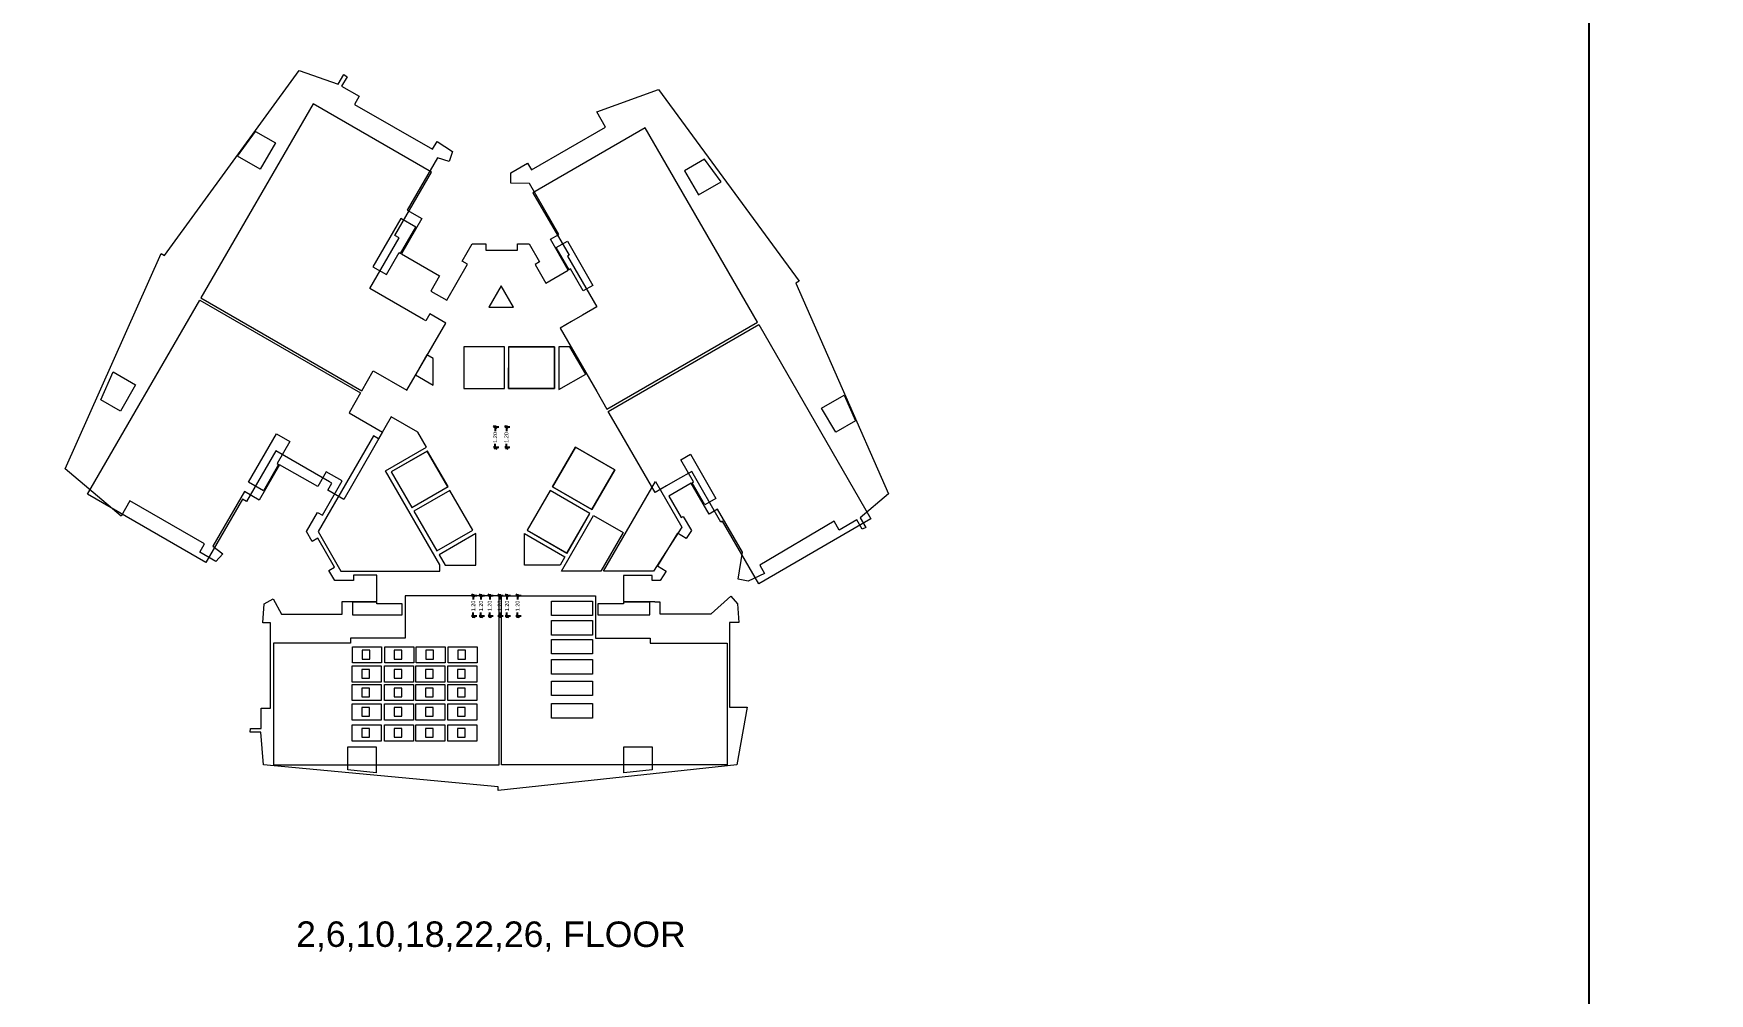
# Model space of a CAD drawing. Header units: metres. Extents: x 256329 to 886268, y -249371 to 355.
# Drawn here: x 287458.2 to 287557, y -727.3 to -670.8 of the extents above; entities that cross this region are included whole.
import ezdxf

# ---------------------------------------------------------------- set-up
doc = ezdxf.new("R2010")
doc.units = ezdxf.units.M
doc.header["$MEASUREMENT"] = 0
doc.header["$PDMODE"] = 35
doc.layers.get('0').update_dxf_attribs({"lineweight": 18})
doc.layers.get('Defpoints').update_dxf_attribs({"lineweight": 20})
doc.layers.add('A_TEXT', color=4, linetype='Continuous', lineweight=0, transparency=0.3)
doc.layers.add('BLK_2_FLR_7_BATH', color=3, linetype='Continuous', plot=False)
for name, color, linetype, true_color in [('BLK_2_FLR_7_BLT_UP_AREA', 7, 'Continuous', 0x995f4c), ('BLK_2_FLR_7_BLT_UP_AREA_DEDUCT', 7, 'Continuous', 0x995f4c), ('SPA COMMENT', 7, 'Continuous', 0xeb0505)]:
    doc.layers.add(name, color=color, linetype=linetype, true_color=true_color)
for name, color, linetype in [('BLK_2_FLR_7_CARPET_AREA', 34, 'Continuous'), ('BLK_2_FLR_7_EXIT_WIDTH_STAIR', 7, 'Continuous'), ('BLK_2_FLR_7_FAR_AREA_DEDUCT', 7, 'Continuous'), ('BLK_2_FLR_7_LIFT_10', 34, 'Continuous'), ('BLK_2_FLR_7_LIFT_11', 34, 'Continuous'), ('BLK_2_FLR_7_LIFT_12', 34, 'Continuous'), ('BLK_2_FLR_7_LIFT_7', 34, 'Continuous'), ('BLK_2_FLR_7_LIFT_8', 34, 'Continuous'), ('BLK_2_FLR_7_LIFT_9', 34, 'Continuous'), ('BLK_2_FLR_7_WATER_CLOSET', 2, 'Continuous')]:
    doc.layers.add(name, color=color, linetype=linetype)
doc.layers.add('BLK_2_FLR_7_EXIT_WIDTH_DOOR', color=7, linetype='Continuous', lineweight=0)
doc.layers.add('BLK_2_FLR_7_UNITFA', color=7, linetype='Continuous', lineweight=0)
doc.styles.add('Arial', font='arial.ttf')
doc.styles.get("Standard").update_dxf_attribs({"font": 'arial.ttf'})
doc.dimstyles.new('METRIC DIM', dxfattribs={"dimtxt": 0.23, "dimasz": 0.18, "dimexe": 0.1, "dimexo": 0.1, "dimgap": 0.09, "dimtad": 0, "dimzin": 0, "dimdsep": 46, "dimtxsty": 'Standard', "dimblk": 'OBLIQUE', "dimcen": 0, "dimdle": 0.1, "dimclrd": 147, "dimclre": 147, "dimclrt": 7, "dimadec": 0, "dimazin": 0, "dimtfac": 1, "dimtofl": 0, "dimtmove": 0, "dimatfit": 2, "dimfxl": 0.125, "dimtolj": 1, "dimtzin": 0, "dimarcsym": 0})

# ---------------------------------------------------------------- blocks, each defined once
blk = doc.blocks.new('_Oblique')
at = {"color": 0, "linetype": 'ByBlock', "lineweight": -2}
blk.add_line((-0.5, -0.5), (0.5, 0.5), dxfattribs=at)
blk = doc.blocks.new('*D1583')
at = {"layer": 'BLK_2_FLR_7_EXIT_WIDTH_DOOR', "color": 147, "lineweight": -2, "transparency": 16777216}
for p, q in [((287486.962942, -703.91788), (287486.655879, -703.91788)), ((287486.755879, -703.81788), (287486.755879, -704.14118)), ((287486.962942, -705.11948), (287486.655879, -705.11948)), ((287486.755879, -705.21948), (287486.755879, -704.89618))]:
    blk.add_line(p, q, dxfattribs=at)
at = {"layer": 'Defpoints', "color": 0, "transparency": 16777216}
for p in [(287487.062942, -703.91788), (287486.755879, -705.11948), (287487.062942, -705.11948)]:
    blk.add_point(p, dxfattribs=at)
at = {"layer": 'BLK_2_FLR_7_EXIT_WIDTH_DOOR', "color": 147, "lineweight": -2, "transparency": 16777216, "xscale": 0.18, "yscale": 0.18, "zscale": 0.18}
for p, rotation in [((287486.755879, -703.91788), 90), ((287486.755879, -705.11948), 270)]:
    blk.add_blockref('_Oblique', p, dxfattribs=dict(at, rotation=rotation))
at = {"layer": 'BLK_2_FLR_7_EXIT_WIDTH_DOOR', "color": 7, "transparency": 16777216, "insert": (287486.755879, -704.51868), "char_height": 0.23, "attachment_point": 5, "rotation": 90}
blk.add_mtext('\\A1;1.20', dxfattribs=at)
blk = doc.blocks.new('*D1584')
at = {"layer": 'BLK_2_FLR_7_EXIT_WIDTH_DOOR', "color": 147, "lineweight": -2, "transparency": 16777216}
for p, q in [((287486.337091, -703.91788), (287486.030028, -703.91788)), ((287486.130028, -703.81788), (287486.130028, -704.14118)), ((287486.337091, -705.11948), (287486.030028, -705.11948)), ((287486.130028, -705.21948), (287486.130028, -704.89618))]:
    blk.add_line(p, q, dxfattribs=at)
at = {"layer": 'Defpoints', "color": 0, "transparency": 16777216}
for p in [(287486.437091, -703.91788), (287486.130028, -705.11948), (287486.437091, -705.11948)]:
    blk.add_point(p, dxfattribs=at)
at = {"layer": 'BLK_2_FLR_7_EXIT_WIDTH_DOOR', "color": 147, "lineweight": -2, "transparency": 16777216, "xscale": 0.18, "yscale": 0.18, "zscale": 0.18}
for p, rotation in [((287486.130028, -703.91788), 90), ((287486.130028, -705.11948), 270)]:
    blk.add_blockref('_Oblique', p, dxfattribs=dict(at, rotation=rotation))
at = {"layer": 'BLK_2_FLR_7_EXIT_WIDTH_DOOR', "color": 7, "transparency": 16777216, "insert": (287486.130028, -704.51868), "char_height": 0.23, "attachment_point": 5, "rotation": 90}
blk.add_mtext('\\A1;1.20', dxfattribs=at)
blk = doc.blocks.new('*D1585')
at = {"layer": 'BLK_2_FLR_7_EXIT_WIDTH_DOOR', "color": 147, "lineweight": -2, "transparency": 16777216}
for p, q in [((287485.910109, -703.91788), (287485.603045, -703.91788)), ((287485.703045, -703.81788), (287485.703045, -704.14118)), ((287485.910109, -705.11948), (287485.603045, -705.11948)), ((287485.703045, -705.21948), (287485.703045, -704.89618))]:
    blk.add_line(p, q, dxfattribs=at)
at = {"layer": 'Defpoints', "color": 0, "transparency": 16777216}
for p in [(287486.010109, -703.91788), (287485.703045, -705.11948), (287486.010109, -705.11948)]:
    blk.add_point(p, dxfattribs=at)
at = {"layer": 'BLK_2_FLR_7_EXIT_WIDTH_DOOR', "color": 147, "lineweight": -2, "transparency": 16777216, "xscale": 0.18, "yscale": 0.18, "zscale": 0.18}
for p, rotation in [((287485.703045, -703.91788), 90), ((287485.703045, -705.11948), 270)]:
    blk.add_blockref('_Oblique', p, dxfattribs=dict(at, rotation=rotation))
at = {"layer": 'BLK_2_FLR_7_EXIT_WIDTH_DOOR', "color": 7, "transparency": 16777216, "insert": (287485.703045, -704.51868), "char_height": 0.23, "attachment_point": 5, "rotation": 90}
blk.add_mtext('\\A1;1.20', dxfattribs=at)
blk = doc.blocks.new('*D1586')
at = {"layer": 'BLK_2_FLR_7_EXIT_WIDTH_DOOR', "color": 147, "lineweight": -2, "transparency": 16777216}
for p, q in [((287485.325201, -703.91788), (287485.018138, -703.91788)), ((287485.118138, -703.81788), (287485.118138, -704.14118)), ((287485.325201, -705.11948), (287485.018138, -705.11948)), ((287485.118138, -705.21948), (287485.118138, -704.89618))]:
    blk.add_line(p, q, dxfattribs=at)
at = {"layer": 'Defpoints', "color": 0, "transparency": 16777216}
for p in [(287485.425201, -703.91788), (287485.118138, -705.11948), (287485.425201, -705.11948)]:
    blk.add_point(p, dxfattribs=at)
at = {"layer": 'BLK_2_FLR_7_EXIT_WIDTH_DOOR', "color": 147, "lineweight": -2, "transparency": 16777216, "xscale": 0.18, "yscale": 0.18, "zscale": 0.18}
for p, rotation in [((287485.118138, -703.91788), 90), ((287485.118138, -705.11948), 270)]:
    blk.add_blockref('_Oblique', p, dxfattribs=dict(at, rotation=rotation))
at = {"layer": 'BLK_2_FLR_7_EXIT_WIDTH_DOOR', "color": 7, "transparency": 16777216, "insert": (287485.118138, -704.51868), "char_height": 0.23, "attachment_point": 5, "rotation": 90}
blk.add_mtext('\\A1;1.20', dxfattribs=at)
blk = doc.blocks.new('*D1587')
at = {"layer": 'BLK_2_FLR_7_EXIT_WIDTH_DOOR', "color": 147, "lineweight": -2, "transparency": 16777216}
for p, q in [((287484.804633, -703.91788), (287484.49757, -703.91788)), ((287484.59757, -703.81788), (287484.59757, -704.14118)), ((287484.804633, -705.11948), (287484.49757, -705.11948)), ((287484.59757, -705.21948), (287484.59757, -704.89618))]:
    blk.add_line(p, q, dxfattribs=at)
at = {"layer": 'Defpoints', "color": 0, "transparency": 16777216}
for p in [(287484.904633, -703.91788), (287484.59757, -705.11948), (287484.904633, -705.11948)]:
    blk.add_point(p, dxfattribs=at)
at = {"layer": 'BLK_2_FLR_7_EXIT_WIDTH_DOOR', "color": 147, "lineweight": -2, "transparency": 16777216, "xscale": 0.18, "yscale": 0.18, "zscale": 0.18}
for p, rotation in [((287484.59757, -703.91788), 90), ((287484.59757, -705.11948), 270)]:
    blk.add_blockref('_Oblique', p, dxfattribs=dict(at, rotation=rotation))
at = {"layer": 'BLK_2_FLR_7_EXIT_WIDTH_DOOR', "color": 7, "transparency": 16777216, "insert": (287484.59757, -704.51868), "char_height": 0.23, "attachment_point": 5, "rotation": 90}
blk.add_mtext('\\A1;1.20', dxfattribs=at)
blk = doc.blocks.new('*D1588')
at = {"layer": 'BLK_2_FLR_7_EXIT_WIDTH_DOOR', "color": 147, "lineweight": -2, "transparency": 16777216}
for p, q in [((287484.354255, -703.91788), (287484.047191, -703.91788)), ((287484.147191, -703.81788), (287484.147191, -704.14118)), ((287484.354255, -705.11948), (287484.047191, -705.11948)), ((287484.147191, -705.21948), (287484.147191, -704.89618))]:
    blk.add_line(p, q, dxfattribs=at)
at = {"layer": 'Defpoints', "color": 0, "transparency": 16777216}
for p in [(287484.454255, -703.91788), (287484.147191, -705.11948), (287484.454255, -705.11948)]:
    blk.add_point(p, dxfattribs=at)
at = {"layer": 'BLK_2_FLR_7_EXIT_WIDTH_DOOR', "color": 147, "lineweight": -2, "transparency": 16777216, "xscale": 0.18, "yscale": 0.18, "zscale": 0.18}
for p, rotation in [((287484.147191, -703.91788), 90), ((287484.147191, -705.11948), 270)]:
    blk.add_blockref('_Oblique', p, dxfattribs=dict(at, rotation=rotation))
at = {"layer": 'BLK_2_FLR_7_EXIT_WIDTH_DOOR', "color": 7, "transparency": 16777216, "insert": (287484.147191, -704.51868), "char_height": 0.23, "attachment_point": 5, "rotation": 90}
blk.add_mtext('\\A1;1.20', dxfattribs=at)
blk = doc.blocks.new('*D1589')
at = {"layer": 'BLK_2_FLR_7_EXIT_WIDTH_STAIR', "color": 147, "lineweight": -2, "transparency": 16777216}
for p, q in [((287485.437948, -693.893985), (287485.437948, -694.217285)), ((287485.645011, -693.993985), (287485.337948, -693.993985)), ((287485.645011, -695.195585), (287485.337948, -695.195585)), ((287485.437948, -695.295585), (287485.437948, -694.972285))]:
    blk.add_line(p, q, dxfattribs=at)
at = {"layer": 'Defpoints', "color": 0, "transparency": 16777216}
for p in [(287485.745011, -693.993985), (287485.437948, -695.195585), (287485.745011, -695.195585)]:
    blk.add_point(p, dxfattribs=at)
at = {"layer": 'BLK_2_FLR_7_EXIT_WIDTH_STAIR', "color": 147, "lineweight": -2, "transparency": 16777216, "xscale": 0.18, "yscale": 0.18, "zscale": 0.18}
for p, rotation in [((287485.437948, -693.993985), 90), ((287485.437948, -695.195585), 270)]:
    blk.add_blockref('_Oblique', p, dxfattribs=dict(at, rotation=rotation))
at = {"layer": 'BLK_2_FLR_7_EXIT_WIDTH_STAIR', "color": 7, "transparency": 16777216, "insert": (287485.437948, -694.594785), "char_height": 0.23, "attachment_point": 5, "rotation": 90}
blk.add_mtext('\\A1;1.20', dxfattribs=at)
blk = doc.blocks.new('*D1590')
at = {"layer": 'BLK_2_FLR_7_EXIT_WIDTH_STAIR', "color": 147, "lineweight": -2, "transparency": 16777216}
for p, q in [((287486.098893, -693.893985), (287486.098893, -694.217285)), ((287486.305957, -693.993985), (287485.998893, -693.993985)), ((287486.305957, -695.195585), (287485.998893, -695.195585)), ((287486.098893, -695.295585), (287486.098893, -694.972285))]:
    blk.add_line(p, q, dxfattribs=at)
at = {"layer": 'Defpoints', "color": 0, "transparency": 16777216}
for p in [(287486.405957, -693.993985), (287486.098893, -695.195585), (287486.405957, -695.195585)]:
    blk.add_point(p, dxfattribs=at)
at = {"layer": 'BLK_2_FLR_7_EXIT_WIDTH_STAIR', "color": 147, "lineweight": -2, "transparency": 16777216, "xscale": 0.18, "yscale": 0.18, "zscale": 0.18}
for p, rotation in [((287486.098893, -693.993985), 90), ((287486.098893, -695.195585), 270)]:
    blk.add_blockref('_Oblique', p, dxfattribs=dict(at, rotation=rotation))
at = {"layer": 'BLK_2_FLR_7_EXIT_WIDTH_STAIR', "color": 7, "transparency": 16777216, "insert": (287486.098893, -694.594785), "char_height": 0.23, "attachment_point": 5, "rotation": 90}
blk.add_mtext('\\A1;1.20', dxfattribs=at)

msp = doc.modelspace()

# ---------------------------------------------------------------- linework, layer by layer
at = {"layer": 'BLK_2_FLR_7_BATH', "color": 3, "linetype": 'ByBlock', "lineweight": 9}
for points in [[(287478.743153, -707.875686), (287477.041353, -707.875686), (287477.041353, -706.92185), (287478.743153, -706.92185)], [(287480.638253, -707.875686), (287478.936453, -707.875686), (287478.936453, -706.92185), (287480.638253, -706.92185)], [(287482.486561, -707.875686), (287480.784761, -707.875686), (287480.784761, -706.92185), (287482.486561, -706.92185)], [(287484.369964, -707.875686), (287482.668164, -707.875686), (287482.668164, -706.92185), (287484.369964, -706.92185)], [(287478.725606, -709.008768), (287477.023806, -709.008768), (287477.023806, -708.054931), (287478.725606, -708.054931)], [(287480.620706, -709.008768), (287478.918906, -709.008768), (287478.918906, -708.054931), (287480.620706, -708.054931)], [(287482.469014, -709.008768), (287480.767214, -709.008768), (287480.767214, -708.054931), (287482.469014, -708.054931)], [(287484.352417, -709.008768), (287482.650617, -709.008768), (287482.650617, -708.054931), (287484.352417, -708.054931)], [(287478.725606, -710.094637), (287477.023806, -710.094637), (287477.023806, -709.140801), (287478.725606, -709.140801)], [(287480.620706, -710.094637), (287478.918906, -710.094637), (287478.918906, -709.140801), (287480.620706, -709.140801)], [(287482.469014, -710.094637), (287480.767214, -710.094637), (287480.767214, -709.140801), (287482.469014, -709.140801)], [(287484.352417, -710.094637), (287482.650617, -710.094637), (287482.650617, -709.140801), (287484.352417, -709.140801)], [(287478.725606, -711.244243), (287477.023806, -711.244243), (287477.023806, -710.290406), (287478.725606, -710.290406)], [(287480.620706, -711.244243), (287478.918906, -711.244243), (287478.918906, -710.290406), (287480.620706, -710.290406)], [(287482.469014, -711.244243), (287480.767214, -711.244243), (287480.767214, -710.290406), (287482.469014, -710.290406)], [(287484.352417, -711.244243), (287482.650617, -711.244243), (287482.650617, -710.290406), (287484.352417, -710.290406)], [(287478.725606, -712.476468), (287477.023806, -712.476468), (287477.023806, -711.522632), (287478.725606, -711.522632)], [(287480.620706, -712.476468), (287478.918906, -712.476468), (287478.918906, -711.522632), (287480.620706, -711.522632)], [(287482.469014, -712.476468), (287480.767214, -712.476468), (287480.767214, -711.522632), (287482.469014, -711.522632)], [(287484.352417, -712.476468), (287482.650617, -712.476468), (287482.650617, -711.522632), (287484.352417, -711.522632)]]:
    msp.add_lwpolyline(points, close=True, dxfattribs=at)
at = {"layer": 'BLK_2_FLR_7_BLT_UP_AREA', "color": 14, "linetype": 'ByBlock', "lineweight": 9, "elevation": 0.042641}
msp.add_lwpolyline([(287486.365966, -679.017224), (287487.349733, -678.449101), (287487.574462, -678.838305), (287491.938058, -676.318516), (287491.418406, -675.419962), (287495.058396, -674.094045), (287503.338933, -685.39398), (287503.142689, -685.507212), (287508.607894, -697.918118), (287506.933932, -699.331006), (287507.264794, -699.903034), (287507.057572, -700.004142), (287506.740457, -699.456477), (287505.700734, -700.060558), (287505.397157, -699.533988), (287501.020802, -702.124828), (287501.295671, -702.60079), (287500.343558, -703.059421), (287499.755393, -702.940932), (287499.999097, -701.357505), (287498.534417, -698.822354), (287498.038821, -699.10861), (287496.990104, -697.29218), (287495.667594, -698.055732), (287496.391475, -699.312986), (287496.511549, -699.243761), (287496.994832, -700.081641), (287496.771096, -700.429176), (287496.689985, -700.553847), (287496.18159, -700.240194), (287495.005481, -702.148563), (287495.512051, -702.470132), (287495.152509, -703.027387), (287494.678095, -703.027385), (287494.678095, -702.718497), (287492.988122, -702.718497), (287492.987992, -704.250838), (287494.842446, -704.250837), (287494.842446, -704.279009), (287495.142575, -704.27903), (287495.142547, -704.989368), (287498.156126, -704.989487), (287499.315082, -703.945108), (287499.718135, -704.389558), (287499.794463, -705.488751), (287499.242447, -705.488815), (287499.242408, -710.479942), (287500.283705, -710.479975), (287499.669295, -713.878723), (287485.611465, -715.396345), (287485.611449, -715.169878), (287471.789079, -713.875988), (287471.628578, -711.959683), (287471.012329, -711.959648), (287471.031347, -711.729638), (287471.659773, -711.729679), (287471.66043, -710.530431), (287472.211095, -710.530431), (287472.211094, -705.509278), (287471.75119, -705.51002), (287471.837246, -704.401669), (287472.3569, -704.101736), (287472.84417, -705.001996), (287476.429505, -705.002486), (287476.429539, -704.252441), (287478.465549, -704.251821), (287478.465933, -702.715929), (287477.094635, -702.716722), (287477.094812, -703.022869), (287475.994684, -703.023035), (287475.6503, -702.426596), (287475.974631, -702.239321), (287474.986594, -700.537122), (287474.662237, -700.72287), (287474.320379, -700.131381), (287474.967893, -699.007891), (287475.271135, -699.182661), (287476.429073, -697.160551), (287475.492821, -696.616797), (287474.987745, -697.490743), (287472.729202, -696.209358), (287471.533062, -698.283146), (287470.675712, -697.787645), (287468.816567, -700.993737), (287469.400795, -701.458549), (287468.985316, -701.898058), (287468.036449, -701.349671), (287468.31371, -700.86993), (287463.928017, -698.335326), (287463.406672, -699.237423), (287460.119088, -696.453417), (287465.761691, -683.760591), (287465.956874, -683.873392), (287473.89136, -672.976046), (287476.191386, -673.794325), (287476.520941, -673.223963), (287476.7123, -673.352631), (287476.39492, -673.902036), (287477.433888, -674.502492), (287477.158742, -674.978575), (287481.74157, -677.62716), (287482.016956, -677.158773), (287482.91449, -677.762077), (287482.731273, -678.35181), (287482.037236, -678.126895), (287480.253611, -681.213149), (287481.111673, -681.709045), (287479.911453, -683.78172), (287482.159332, -685.081557), (287481.644226, -685.97286), (287482.581634, -686.514612), (287483.801655, -684.381511), (287483.498414, -684.20674), (287484.081249, -683.195473), (287484.896712, -683.196826), (287484.896931, -683.571704), (287486.755388, -683.571737), (287486.755388, -683.196711), (287487.444118, -683.195479), (287488.053796, -684.252427), (287487.785696, -684.407167), (287488.421428, -685.508283), (287489.745695, -684.743714), (287488.694871, -682.923592), (287489.191357, -682.637642), (287487.464384, -679.647871), (287486.367549, -679.617762)], close=True, dxfattribs=at)
at = {"layer": 'BLK_2_FLR_7_BLT_UP_AREA_DEDUCT', "color": 14, "linetype": 'ByBlock', "lineweight": 9}
for points, elevation in [([(287471.329657, -676.579301), (287472.494011, -677.249042), (287471.595742, -678.803341), (287470.269075, -678.035847)], 0.042641), ([(287496.593988, -678.884603), (287497.418442, -680.313849), (287498.745304, -679.547783), (287497.764224, -678.208964)], 0.042641), ([(287480.766744, -682.202695), (287479.890306, -681.69617), (287478.241204, -684.549653), (287479.030235, -685.005654), (287479.781112, -683.706392), (287479.868122, -683.756707)], 0.042641), ([(287489.038361, -683.418545), (287489.696372, -683.038851), (287491.196939, -685.637901), (287490.625606, -685.967761), (287489.875175, -684.668951), (287489.788992, -684.718707)], 0.042641), ([(287485.067314, -686.917115), (287486.522378, -686.9169), (287485.79489, -685.659291)], 0.042641), ([(287480.737996, -690.908394), (287481.779616, -691.509997), (287481.781118, -689.939799), (287481.412983, -689.727627)], 0.042641), ([(287483.58196, -691.716881), (287485.978277, -691.716881), (287485.978277, -689.26748), (287483.58196, -689.26748)], 0.042641), ([(287486.232573, -689.267544), (287488.932573, -689.266985), (287488.93196, -691.718219), (287486.23196, -691.717544)], 0.042641), ([(287489.18236, -691.779431), (287490.768553, -690.87024), (287489.843001, -689.268447), (287489.182572, -689.268282)], 0.042641), ([(287462.936671, -690.723299), (287464.262093, -691.48853), (287463.365744, -693.043924), (287462.202911, -692.372057)], 0.042641), ([(287504.663226, -692.86216), (287505.990057, -692.09604), (287506.659257, -693.615737), (287505.493027, -694.288246)], 0.042641), ([(287470.912153, -697.231302), (287472.560707, -694.378766), (287473.349738, -694.834767), (287472.598861, -696.13403), (287472.685884, -696.184323), (287471.788188, -697.737596)], -0.042641), ([(287480.527789, -698.724599), (287482.649446, -697.500887), (287481.439272, -695.405206), (287479.316978, -696.629285)], 0.042641), ([(287488.813746, -697.507922), (287491.134015, -698.84641), (287492.475878, -696.504413), (287490.166191, -695.171065)], 0.042641), ([(287496.37035, -695.917931), (287496.941699, -695.588067), (287498.441709, -698.18619), (287497.783859, -698.566163), (287497.034177, -697.266706), (287497.120354, -697.216989)], 0.042641), ([(287482.00225, -701.27845), (287484.124599, -700.055699), (287482.774454, -697.717388), (287480.652161, -698.940234)], 0.042641), ([(287487.3293, -700.057245), (287489.667635, -701.40713), (287491.01752, -699.068795), (287488.679185, -697.71891)], 0.042641), ([(287491.826116, -702.468497), (287494.87595, -697.188988), (287496.424814, -699.870747), (287494.769844, -702.468497)], 0.042641), ([(287491.234309, -699.193305), (287492.966283, -700.193405), (287491.65257, -702.468497), (287489.343032, -702.468497)], 0.042641), ([(287482.130629, -701.500788), (287482.48639, -702.116931), (287484.296639, -702.118357), (287484.297121, -700.244513)], 0.042641), ([(287487.155116, -700.245358), (287489.542646, -701.623642), (287489.25644, -702.118453), (287487.155084, -702.118416)], 0.042641), ([(287491.487992, -705.050824), (287494.542164, -705.050825), (287494.540776, -704.301437), (287492.987988, -704.301305), (287492.987979, -704.401814), (287491.487992, -704.401815)], 0.042641), ([(287493.022353, -712.811516), (287494.691611, -712.812215), (287494.692447, -714.16294), (287493.021069, -714.34389)], 0.042641)]:
    msp.add_lwpolyline(points, close=True, dxfattribs=dict(at, elevation=elevation))
for points in [[(287477.029602, -704.301427), (287477.029518, -705.050825), (287479.965549, -705.050825), (287479.965549, -704.400838), (287478.465562, -704.400838), (287478.465553, -704.301305)], [(287476.761094, -712.812325), (287478.431188, -712.812325), (287478.431188, -714.343751), (287476.761094, -714.16294)]]:
    msp.add_lwpolyline(points, close=True, dxfattribs=at)
at = {"layer": 'BLK_2_FLR_7_CARPET_AREA', "color": 14, "linetype": 'ByBlock', "lineweight": 9, "elevation": 0.042641}
for points in [[(287477.581136, -691.844374), (287478.257534, -690.673936), (287480.234794, -691.817248), (287482.526016, -687.862491), (287481.583151, -687.317608), (287481.34769, -687.725016), (287481.217817, -687.649962), (287478.050216, -685.819401), (287479.773743, -682.836947), (287479.532171, -682.697346), (287481.683952, -678.973824), (287474.714177, -674.94598), (287468.111207, -686.371794), (287477.581136, -691.844374)], [(287491.419041, -691.894008), (287492.019034, -692.933224), (287500.887734, -687.812868), (287494.277507, -676.364441), (287487.663855, -680.183813), (287489.788849, -683.863469), (287489.690845, -683.920053), (287491.415862, -686.90782), (287490.584708, -687.387693), (287490.584708, -687.387693), (287489.935187, -687.762696), (287489.935187, -687.762696), (287489.259156, -688.152984), (287491.419041, -691.894008)], [(287477.50602, -691.974353), (287476.8296, -693.144778), (287478.807404, -694.287151), (287476.524749, -698.246859), (287475.581895, -697.701959), (287475.817334, -697.294539), (287475.687462, -697.219483), (287472.519894, -695.388864), (287470.796257, -698.371254), (287470.55469, -698.231643), (287468.402771, -701.955084), (287461.433068, -697.927115), (287468.036282, -686.501442), (287477.50602, -691.974353)], [(287492.694027, -694.102343), (287492.094008, -693.063142), (287500.962734, -687.942772), (287507.572268, -699.391599), (287500.957774, -703.209514), (287498.83359, -699.52939), (287498.735585, -699.585973), (287497.010607, -696.598184), (287496.179448, -697.078049), (287496.179448, -697.078049), (287495.529927, -697.45305), (287495.529927, -697.45305), (287494.853912, -697.843367), (287492.694027, -694.102343)], [(287485.665781, -703.928702), (287484.462035, -703.928726), (287484.460961, -703.928714), (287480.129538, -703.926), (287480.129599, -704.715874), (287480.129599, -704.715874), (287480.129524, -705.46586), (287480.129524, -705.46586), (287480.129524, -706.41586), (287476.924862, -706.41569), (287476.924679, -706.704392), (287472.375097, -706.70387), (287472.375098, -713.875988), (287485.665774, -713.875988)], [(287485.815766, -703.928702), (287487.019512, -703.928726), (287487.020586, -703.928714), (287491.35201, -703.926), (287491.351948, -704.715874), (287491.351948, -704.715874), (287491.352024, -705.46586), (287491.352024, -705.46586), (287491.352023, -706.41586), (287494.556685, -706.41569), (287494.556868, -706.704392), (287499.10645, -706.70387), (287499.106449, -713.875988), (287485.815774, -713.875988)]]:
    msp.add_lwpolyline(points, close=True, dxfattribs=at)
at = {"layer": 'BLK_2_FLR_7_FAR_AREA_DEDUCT', "color": 14, "linetype": 'ByBlock', "lineweight": 9, "elevation": 0.042641}
msp.add_lwpolyline([(287476.339853, -702.465397), (287482.178964, -702.466858), (287482.182224, -702.090112), (287478.985504, -696.554955), (287481.393118, -695.16516), (287480.876848, -694.275152), (287479.312408, -693.373531), (287478.564862, -694.66935), (287478.261621, -694.49458), (287475.009127, -700.137923)], close=True, dxfattribs=at)
at = {"layer": 'BLK_2_FLR_7_LIFT_10', "color": 1, "linetype": 'ByBlock', "lineweight": 9, "elevation": 0.042641}
msp.add_lwpolyline([(287484.126048, -700.051193), (287482.774087, -697.714057), (287480.652774, -698.939835), (287482.004735, -701.276971)], close=True, dxfattribs=at)
at = {"layer": 'BLK_2_FLR_7_LIFT_11', "color": 1, "linetype": 'ByBlock', "lineweight": 9, "elevation": 0.042641}
msp.add_lwpolyline([(287491.018133, -699.067162), (287488.679798, -697.717277), (287487.329913, -700.055612), (287489.668248, -701.405497)], close=True, dxfattribs=at)
at = {"layer": 'BLK_2_FLR_7_LIFT_12', "color": 2, "linetype": 'ByBlock', "lineweight": 9, "elevation": 0.124096}
msp.add_lwpolyline([(287490.161691, -695.166482), (287492.487895, -696.509363), (287491.13801, -698.847698), (287488.809246, -697.503339)], close=True, dxfattribs=at)
at = {"layer": 'BLK_2_FLR_7_LIFT_7', "color": 1, "linetype": 'ByBlock', "lineweight": 9, "elevation": 0.042641}
msp.add_lwpolyline([(287486.23196, -691.716587), (287488.932573, -691.716587), (287488.932573, -689.267263), (287486.23196, -689.267263)], close=True, dxfattribs=at)
at = {"layer": 'BLK_2_FLR_7_LIFT_8', "color": 1, "linetype": 'ByBlock', "lineweight": 9, "elevation": 0.042641}
msp.add_lwpolyline([(287483.582573, -691.715249), (287485.983186, -691.715249), (287485.983186, -689.265849), (287483.582573, -689.265849)], close=True, dxfattribs=at)
at = {"layer": 'BLK_2_FLR_7_LIFT_9', "color": 1, "linetype": 'ByBlock', "lineweight": 9, "elevation": 0.159639}
msp.add_lwpolyline([(287481.445788, -695.41358), (287479.318695, -696.627016), (287480.52808, -698.723833), (287482.661059, -697.492228)], close=True, dxfattribs=at)
at = {"layer": 'BLK_2_FLR_7_UNITFA', "color": 5}
for points in [[(287488.757735, -704.238285), (287491.163817, -704.238285), (287491.163817, -705.089007), (287488.757735, -705.089007)], [(287488.757735, -705.380809), (287491.163817, -705.380809), (287491.163817, -706.231531), (287488.757735, -706.231531)], [(287488.757735, -706.492645), (287491.163817, -706.492645), (287491.163817, -707.343367), (287488.757735, -707.343367)], [(287488.757735, -707.68238), (287491.163817, -707.68238), (287491.163817, -708.533102), (287488.757735, -708.533102)], [(287488.757735, -708.952376), (287491.163817, -708.952376), (287491.163817, -709.803098), (287488.757735, -709.803098)], [(287488.757735, -710.274304), (287491.163817, -710.274304), (287491.163817, -711.125026), (287488.757735, -711.125026)]]:
    msp.add_lwpolyline(points, close=True, dxfattribs=at)
at = {"layer": 'BLK_2_FLR_7_WATER_CLOSET', "color": 3, "linetype": 'ByBlock', "lineweight": 9}
for points in [[(287478.054346, -707.133409), (287477.601748, -707.133409), (287477.601748, -707.649769), (287478.054346, -707.649769)], [(287479.949447, -707.133409), (287479.496849, -707.133409), (287479.496849, -707.649769), (287479.949447, -707.649769)], [(287481.797755, -707.133409), (287481.345157, -707.133409), (287481.345157, -707.649769), (287481.797755, -707.649769)], [(287483.681157, -707.133409), (287483.228559, -707.133409), (287483.228559, -707.649769), (287483.681157, -707.649769)], [(287478.036799, -708.266491), (287477.584201, -708.266491), (287477.584201, -708.782851), (287478.036799, -708.782851)], [(287479.9319, -708.266491), (287479.479301, -708.266491), (287479.479301, -708.782851), (287479.9319, -708.782851)], [(287481.780208, -708.266491), (287481.327609, -708.266491), (287481.327609, -708.782851), (287481.780208, -708.782851)], [(287483.66361, -708.266491), (287483.211012, -708.266491), (287483.211012, -708.782851), (287483.66361, -708.782851)], [(287478.036799, -709.35236), (287477.584201, -709.35236), (287477.584201, -709.86872), (287478.036799, -709.86872)], [(287479.9319, -709.35236), (287479.479301, -709.35236), (287479.479301, -709.86872), (287479.9319, -709.86872)], [(287481.780208, -709.35236), (287481.327609, -709.35236), (287481.327609, -709.86872), (287481.780208, -709.86872)], [(287483.66361, -709.35236), (287483.211012, -709.35236), (287483.211012, -709.86872), (287483.66361, -709.86872)], [(287478.036799, -710.501966), (287477.584201, -710.501966), (287477.584201, -711.018326), (287478.036799, -711.018326)], [(287479.9319, -710.501966), (287479.479301, -710.501966), (287479.479301, -711.018326), (287479.9319, -711.018326)], [(287481.780208, -710.501966), (287481.327609, -710.501966), (287481.327609, -711.018326), (287481.780208, -711.018326)], [(287483.66361, -710.501966), (287483.211012, -710.501966), (287483.211012, -711.018326), (287483.66361, -711.018326)], [(287478.036799, -711.734191), (287477.584201, -711.734191), (287477.584201, -712.250552), (287478.036799, -712.250552)], [(287479.9319, -711.734191), (287479.479301, -711.734191), (287479.479301, -712.250552), (287479.9319, -712.250552)], [(287481.780208, -711.734191), (287481.327609, -711.734191), (287481.327609, -712.250552), (287481.780208, -712.250552)], [(287483.66361, -711.734191), (287483.211012, -711.734191), (287483.211012, -712.250552), (287483.66361, -712.250552)]]:
    msp.add_lwpolyline(points, close=True, dxfattribs=at)
at = {"layer": 'SPA COMMENT'}
msp.add_lwpolyline([(287549.868044, -583.736411), (287389.515913, -583.736411), (287389.515913, -1396.857161), (287549.868044, -1396.857161)], close=True, dxfattribs=at)

# ---------------------------------------------------------------- texts
at = {"layer": 'A_TEXT', "lineweight": 0, "insert": (287509.703243, -724.888618, 0.042641), "char_height": 1.5, "width": 49.030574, "attachment_point": 9, "rotation": 359.98202823, "style": 'Arial'}
msp.add_mtext('\\pxqc;2,6,10,18,22,26, FLOOR ', dxfattribs=at)

# ---------------------------------------------------------------- dimensions: what is measured, and where the dimension line sits
at = {"layer": 'BLK_2_FLR_7_EXIT_WIDTH_DOOR', "color": 1}
for base, p1, p2, picture, middle in [((287484.147191, -705.11948), (287484.454255, -703.91788), (287484.454255, -705.11948), '*D1588', (287484.147191, -704.51868)), ((287484.59757, -705.11948), (287484.904633, -703.91788), (287484.904633, -705.11948), '*D1587', (287484.59757, -704.51868)), ((287485.118138, -705.11948), (287485.425201, -703.91788), (287485.425201, -705.11948), '*D1586', (287485.118138, -704.51868)), ((287485.703045, -705.11948), (287486.010109, -703.91788), (287486.010109, -705.11948), '*D1585', (287485.703045, -704.51868)), ((287486.130028, -705.11948), (287486.437091, -703.91788), (287486.437091, -705.11948), '*D1584', (287486.130028, -704.51868)), ((287486.755879, -705.11948), (287487.062942, -703.91788), (287487.062942, -705.11948), '*D1583', (287486.755879, -704.51868))]:
    dim = msp.add_linear_dim(base=base, p1=p1, p2=p2, angle=90, dimstyle='METRIC DIM', override={"dimfxl": 0.18}, dxfattribs=at)
    dim.commit()
    dim.dimension.update_dxf_attribs({"geometry": picture, "text_midpoint": middle})
at = {"layer": 'BLK_2_FLR_7_EXIT_WIDTH_STAIR', "color": 7}
for base, p1, p2, picture, middle in [((287485.437948, -695.195585), (287485.745011, -693.993985), (287485.745011, -695.195585), '*D1589', (287485.437948, -694.594785)), ((287486.098893, -695.195585), (287486.405957, -693.993985), (287486.405957, -695.195585), '*D1590', (287486.098893, -694.594785))]:
    dim = msp.add_linear_dim(base=base, p1=p1, p2=p2, angle=90, dimstyle='METRIC DIM', override={"dimfxl": 0.18}, dxfattribs=at)
    dim.commit()
    dim.dimension.update_dxf_attribs({"geometry": picture, "text_midpoint": middle})

doc.saveas('drawing.dxf')
